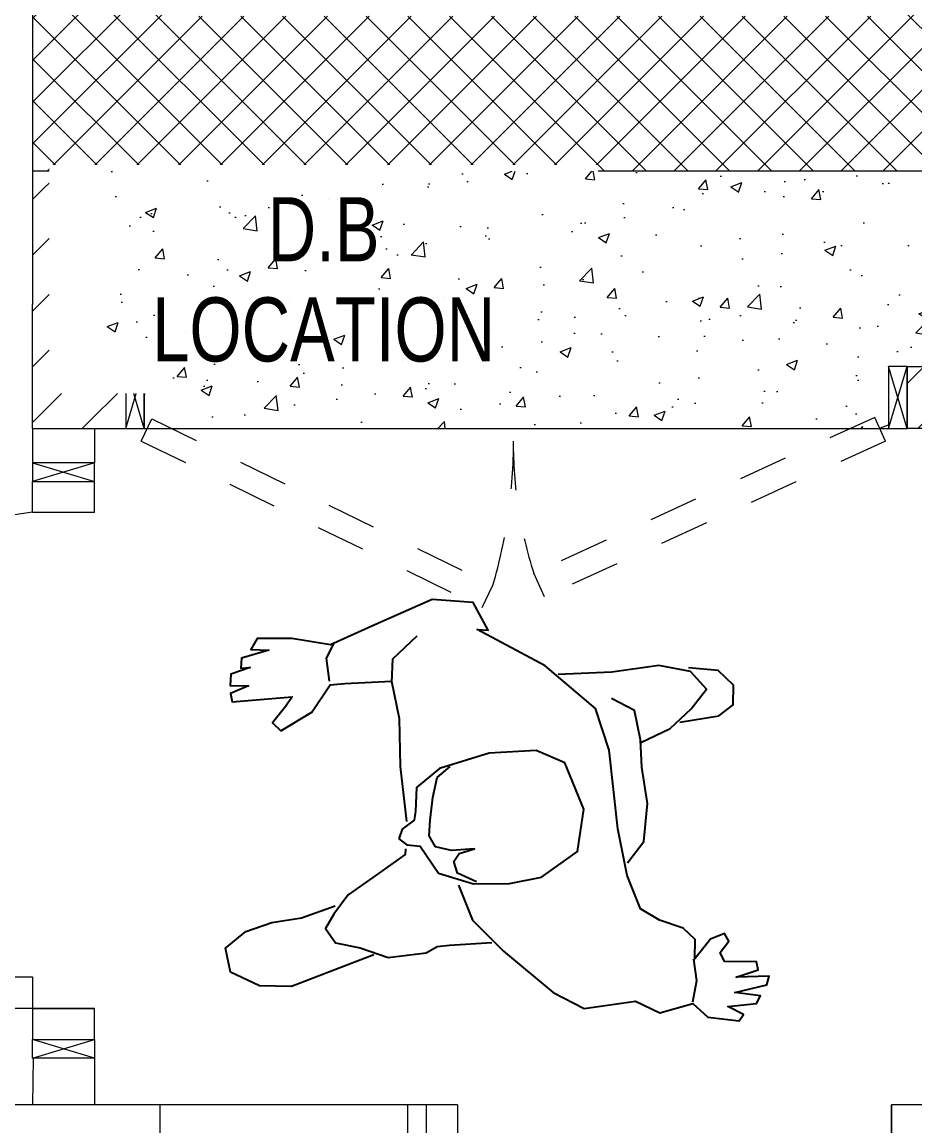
# Model space of a CAD drawing. Header units: millimetres. Extents: x -18512 to 101824, y -95768 to 52898.
# Drawn here: x 20041 to 21480, y -53502 to -51722 of the extents above; entities that cross this region are included whole.
import ezdxf

# ---------------------------------------------------------------- set-up
doc = ezdxf.new("R2010")
doc.units = ezdxf.units.MM
doc.header["$LTSCALE"] = 25
doc.linetypes.add('Dash', pattern=[6.35, 3.175, -3.175])
doc.layers.get('0').update_dxf_attribs({"color": 254, "lineweight": 0})
for name, color, linetype, lineweight in [('A-AREA-IDEN', 2, 'Continuous', 9), ('A-DOOR', 31, 'Continuous', 18), ('Archi-frame', 253, 'Continuous', 9), ('hatch', 252, 'Continuous', 0), ('I-WALL', 2, 'Continuous', 9)]:
    doc.layers.add(name, color=color, linetype=linetype, lineweight=lineweight)
doc.layers.add('AR WALL HATCH', color=8, linetype='Continuous')
doc.layers.add('WD-PEOPLE', color=8, linetype='Continuous')
doc.styles.add('Arial_1', font='arial.ttf', dxfattribs={"width": 0.75, "height": 118.023952})
pattern_1 = [(45, (15109.02, 35539.32), (-44.90128, 44.90128), [])]

# ---------------------------------------------------------------- blocks, each defined once
blk = doc.blocks.new('E  Naga_Single-Panel2 - NAGA-Storage_ DB _WD12_-8925124-GROUND FLOOR PLAN')
at = {"layer": 'A-DOOR', "lineweight": 18}
for p, q in [((350, 749.7), (299, 749.7)), ((299, 749.7), (299, 50)), ((350, 50), (350, 749.7)), ((-350, 50), (-400, 50)), ((-350, -50), (-350, 50)), ((299, 50), (350, 50)), ((350, -50), (350, 50)), ((350, 50), (400, 50)), ((350, 50), (350, -50)), ((-350, -50), (-400, -50)), ((400, -50), (350, -50))]:
    blk.add_line(p, q, dxfattribs=at)
at = {"layer": 'A-DOOR'}
blk.add_arc((350, 50), 700, 94.1781, 180, dxfattribs=at)
blk = doc.blocks.new('A$C777636C6')
for points in [[(0.2125, 0.6175), (0.2142, 0.6672), (0.2039, 0.6878), (0.1799, 0.693), (0.1577, 0.6775), (0.1474, 0.6415)], [(0.3599, 0.3036), (0.4062, 0.3122), (0.4524, 0.3431), (0.5159, 0.3945), (0.5433, 0.4288), (0.5467, 0.494), (0.5673, 0.5214), (0.5638, 0.5643), (0.5844, 0.5798), (0.5964, 0.6175), (0.5896, 0.6244), (0.5758, 0.6072), (0.5793, 0.6432), (0.5707, 0.6501), (0.5604, 0.6192), (0.5587, 0.6604), (0.5484, 0.6655), (0.5416, 0.6244), (0.5381, 0.6535), (0.5279, 0.6535), (0.5193, 0.6141), (0.5073, 0.6106), (0.4953, 0.6244), (0.485, 0.6209), (0.4884, 0.6021), (0.509, 0.578), (0.485, 0.5832), (0.4679, 0.5712), (0.4524, 0.5437), (0.4336, 0.5232), (0.389, 0.5146), (0.3291, 0.5146), (0.2297, 0.5232), (0.1748, 0.5163), (0.1097, 0.4648), (0.048, 0.3894), (0.0514, 0.4031), (0.0137, 0.3911), (0, 0.3413), (0.0171, 0.2642), (0.0308, 0.2041), (0.0137, 0.1578), (0.0051, 0.1149), (0.0171, 0.1046), (0.0223, 0.1269), (0.0257, 0.0909), (0.0377, 0.0875), (0.0394, 0.0995), (0.0428, 0.0738), (0.0566, 0.0703), (0.0617, 0.0926), (0.0668, 0.0686), (0.0771, 0.0686), (0.0857, 0.1441), (0.096, 0.1338), (0.1131, 0.1132), (0.1251, 0.1218), (0.1097, 0.1647), (0.0805, 0.1938), (0.0823, 0.2127), (0.0908, 0.271), (0.1388, 0.271), (0.1988, 0.2607), (0.2683, 0.2547)], [(0.2279, 0.5643), (0.2177, 0.6038), (0.1988, 0.6347), (0.1782, 0.6587), (0.1525, 0.6432), (0.1371, 0.6055), (0.1337, 0.5455), (0.1234, 0.4786)], [(0.509, 0.5763), (0.5364, 0.5746), (0.5621, 0.5643)], [(0.3736, 0.518), (0.3513, 0.5437), (0.3051, 0.5575), (0.2588, 0.5592), (0.2245, 0.5643), (0.1868, 0.5643), (0.1662, 0.5386)], [(0.36, 0.3268), (0.3445, 0.3053), (0.3291, 0.3036), (0.3205, 0.3122), (0.3188, 0.3322), (0.3153, 0.3036), (0.3068, 0.2847), (0.2913, 0.2796), (0.2725, 0.2847), (0.2451, 0.2933), (0.2211, 0.3036), (0.2108, 0.3225)], [(0.3018, 0.2471), (0.3085, 0.2453), (0.3256, 0.2075), (0.3445, 0.1647), (0.365, 0.1424), (0.3805, 0.1286), (0.401, 0.1372), (0.413, 0.1664), (0.4319, 0.199), (0.4353, 0.247), (0.4302, 0.2624), (0.4319, 0.2779), (0.4387, 0.331)], [(0.0925, 0.271), (0.0634, 0.2779), (0.0411, 0.3139)], [(0.0291, 0.2093), (0.0463, 0.1955), (0.0754, 0.1938)], [(0.425, 0.1818), (0.4439, 0.072), (0.4353, 0.0326), (0.4113, 0), (0.3805, 0), (0.365, 0.0292), (0.3599, 0.0635), (0.3616, 0.1012), (0.3548, 0.1458)]]:
    blk.add_lwpolyline(points)
blk.add_lwpolyline([(0.2879, 0.2412), (0.297, 0.2498), (0.3021, 0.2659), (0.3399, 0.2819), (0.3616, 0.3225), (0.3702, 0.3671), (0.3702, 0.4082), (0.3472, 0.4592), (0.2964, 0.4775), (0.2343, 0.4654), (0.212, 0.4328), (0.2039, 0.3739), (0.2108, 0.3087), (0.2285, 0.2756), (0.2576, 0.2688), (0.2684, 0.2648), (0.2765, 0.2476)], close=True)

msp = doc.modelspace()

# ---------------------------------------------------------------- hatches: boundary and pattern name
at = {"layer": 'AR WALL HATCH', "lineweight": 5, "ltscale": 25}
h = msp.add_hatch(dxfattribs=at)
h.set_pattern_fill('ANSI37', color=256, scale=15, style=0)
h.set_pattern_definition([(45, (15109.02, 35539.32), (-33.67596, 33.67596), []), (135, (15109.02, 35539.32), (-33.67596, -33.67596), [])])
h.paths.add_polyline_path([(18638.1, -50422.4), (18638.1, -50672.4), (18408.1, -50672.4), (18408.1, -50372.4), (18638.1, -50372.4)])
h.paths.add_polyline_path([(19428.6, -50422.4), (19428.6, -50672.4), (20058.1, -50672.4), (20058.1, -51962.4), (21558.1, -51962.4), (21558.1, -51291.7), (21658.1, -51291.7), (21696.4, -51291.6), (21758.1, -51291.6), (21758.1, -51192.4), (21558.1, -51192.4), (21558.1, -50372.4), (21388.1, -50372.4), (21388.1, -50672.4), (21458.1, -50672.4), (21458.1, -51712.4), (20308.1, -51712.4), (20308.1, -50672.4), (20388.1, -50672.4), (20388.1, -50372.4), (19538.1, -50372.4), (19538.1, -50422.4)])
h.paths.add_polyline_path([(18728.6, -50672.4), (18728.6, -50422.4), (18638.1, -50422.4), (18638.1, -50672.4)])
h = msp.add_hatch(dxfattribs=at)
h.set_pattern_fill('ANSI31', color=256, scale=20, style=0)
h.set_pattern_definition(pattern_1)
h.paths.add_polyline_path([(20058.1, -51962.4), (20158.1, -51962.4), (20158.1, -52277.4), (20058.1, -52277.4), (20058.1, -51982.4)], flags=0)
h = msp.add_hatch(dxfattribs=at)
h.set_pattern_fill('ANSI31', color=256, scale=20, style=0)
h.set_pattern_definition(pattern_1)
h.paths.add_polyline_path([(21468.1, -52277.4), (21558.1, -52277.4), (21558.1, -52377.4), (21468.1, -52377.4), (21468.1, -52327.4)])
h.paths.add_polyline_path([(20158.1, -52277.4), (20208.1, -52277.4), (20208.1, -52377.4), (20058.1, -52377.4), (20058.1, -52277.4)])

# ---------------------------------------------------------------- linework, layer by layer
at = {"layer": 'A-DOOR', "lineweight": 18}
for p, q in [((20233.1, -52397.4), (20250.5, -52361.8)), ((21433.1, -52397.4), (21415.7, -52359.3)), ((20058.1, -52512.4), (20058.1, -52462.4)), ((20158.1, -52512.4), (20158.1, -52462.4)), ((20158.1, -52512.4), (20058.1, -52512.4)), ((19358.4, -53261.4), (20058.1, -53261.4)), ((20058.1, -53261.4), (20058.1, -53312.4)), ((20058.1, -53312.4), (19358.4, -53312.4)), ((20158.1, -53312.4), (20058.1, -53312.4)), ((20058.1, -53312.4), (20058.1, -53362.4)), ((20058.1, -53312.4), (20158.1, -53312.4)), ((20158.1, -53362.4, 0), (20158.1, -53312.4, 0))]:
    msp.add_line(p, q, dxfattribs=at)
at = {"layer": 'A-DOOR'}
msp.add_arc((20152.3, -53300), 793.3, 96.8206, 177.2053, dxfattribs=at)
at = {"layer": 'Archi-frame', "color": 252}
for points in [[(20208.1, -52377.4), (20238.1, -52377.4), (20238.1, -52277.4), (20208.1, -52277.4)], [(21438.1, -52377.4), (21468.1, -52377.4), (21468.1, -52277.4), (21438.1, -52277.4)], [(20158.1, -52432.4), (20058.1, -52432.4), (20058.1, -52462.4), (20158.1, -52462.4)], [(20158.1, -53392.4), (20058.1, -53392.4), (20058.1, -53362.4), (20158.1, -53362.4)]]:
    msp.add_lwpolyline(points, close=True, dxfattribs=at)
for points in [[(20208.1, -52377.4), (20238.1, -52277.4)], [(20238.1, -52377.4), (20208.1, -52277.4)], [(21438.1, -52377.4), (21468.1, -52277.4)], [(21468.1, -52377.4), (21438.1, -52277.4)], [(20058.1, -52432.4), (20158.1, -52462.4)], [(20158.1, -52432.4), (20058.1, -52462.4)], [(20058.1, -53392.4), (20158.1, -53362.4)], [(20158.1, -53392.4), (20058.1, -53362.4)]]:
    msp.add_lwpolyline(points, dxfattribs=at)
at = {"layer": 'hatch', "linetype": 'Dash', "lineweight": 9}
for p, q in [((20250.5, -52361.8), (20800.2, -52630)), ((21415.7, -52359.3), (20866, -52610.6)), ((20233.1, -52397.4), (20782.8, -52665.6)), ((21433.1, -52397.4), (20883.4, -52648.6)), ((20883.4, -52648.6), (20866, -52610.6)), ((20782.8, -52665.6), (20800.2, -52630))]:
    msp.add_line(p, q, dxfattribs=at)
at = {"layer": 'hatch', "ltscale": 25}
msp.add_lwpolyline([(20238.1, -52377.4), (21438.1, -52377.4)], dxfattribs=at)
at = {"layer": 'hatch', "linetype": 'Dash', "lineweight": 9}
for centre, radius, start, end in [((20001.2, -52397.4), 832.2, 343.763, 0), ((21534.2, -52397.4), 701.4, 180, 197.6967)]:
    msp.add_arc(centre, radius, start, end, dxfattribs=at)
at = {"layer": 'I-WALL'}
for p, q in [((20058.1, -50672.4), (20058.1, -52177.4)), ((21558.2, -51962.4), (20058.1, -51962.4)), ((20158.1, -51962.4), (20158.1, -52277.4)), ((20058.1, -52377.4), (20058.1, -52177.4)), ((20058.1, -52177.4), (20058.1, -52177.4)), ((20158.1, -52277.4), (20208.1, -52277.4)), ((20208.1, -52277.4), (20208.1, -52377.4)), ((20238.1, -52277.4), (20238.1, -52377.4)), ((21468.1, -52277.4), (21468.1, -52377.4)), ((21468.1, -52277.4), (21558.1, -52277.4)), ((20058.1, -52377.4), (20208.1, -52377.4)), ((20058.1, -52377.4), (20058.1, -52432.4)), ((20158.1, -52377.4), (20158.1, -52432.4)), ((21558.3, -52377.3), (21468.1, -52377.4)), ((20158.1, -52432.4), (20058.1, -52432.4)), ((20058.8, -53392.1), (20058.1, -53467.4)), ((20158.1, -53392.4), (20058.1, -53392.4)), ((20158.1, -53392.4), (20158.1, -53467.4)), ((20263.4, -53467.4), (16888.1, -53467.4)), ((20263.4, -53467.4), (20263.4, -53517.4)), ((20692.8, -53467.4), (20263.4, -53467.4)), ((20662.8, -53717.4), (20662.8, -53467.4)), ((20692.8, -53717.4), (20692.8, -53467.4))]:
    msp.add_line(p, q, dxfattribs=at)

# ---------------------------------------------------------------- block references
at = {"layer": 'A-DOOR', "xscale": -1, "rotation": 180}
msp.add_blockref('E  Naga_Single-Panel2 - NAGA-Storage_ DB _WD12_-8925124-GROUND FLOOR PLAN', (21092.8, -53517.4), dxfattribs=at)
at = {"layer": 'WD-PEOPLE', "xscale": 1278.142310049473, "yscale": 1278.142310049473, "zscale": 1278.142310049473, "rotation": 281.226643012678}
msp.add_blockref('A$C777636C6', (20274.5, -52738), dxfattribs=at)

# ---------------------------------------------------------------- next in the draw order: texts
at = {"layer": 'A-AREA-IDEN', "insert": (20527.2, -52004.3), "char_height": 103.27, "width": 781.2, "attachment_point": 2, "line_spacing_factor": 0.938532, "style": 'Arial_1', "bg_fill": 2}
msp.add_mtext('D.B\\PLOCATION', dxfattribs=at)

# ---------------------------------------------------------------- next in the draw order: hatches: boundary and pattern name
at = {"layer": 'hatch', "ltscale": 25}
h = msp.add_hatch(dxfattribs=at)
h.set_pattern_fill('AR-CONC', color=256, angle=360)
h.set_pattern_definition([(50, (15139.02, 31993.55), (182.18467, -15.93909), [19.05, -209.55]), (355, (15139.02, 31993.55), (-35.24342, 191.05685), [15.24, -167.6406]), (100.45144, (15154.2, 31992.23), (146.94125, 175.11775), [16.19, -178.09024]), (46.1842, (15139.02, 32044.35), (271.07904, -42.0423), [28.575, -314.325]), (96.63556, (15161.6, 32040.85), (237.4041, 247.4261), [24.285, -267.1356]), (351.18415, (15139.02, 32044.35), (237.4041, 247.4261), [22.86, -251.4597]), (21, (15164.42, 32031.65), (151.6144, -102.2652), [19.05, -209.55]), (326, (15164.42, 32031.65), (61.80203, 184.18797), [15.24, -167.64]), (71.45144, (15177.05, 32023.13), (213.41642, 81.92277), [16.19, -178.08994]), (37.5, (15139.02, 31993.554), (3.088603, 84.55504), [0, -165.608, 0, -170.18, 0, -168.275]), (7.5, (15139.02, 31993.55), (66.81966, 100.18057), [0, -97.028, 0, -161.798, 0, -64.135]), (327.5, (15082.38, 31993.554), (135.590595, -5.728744), [0, -63.5, 0, -198.12, 0, -262.89]), (317.5, (15056.98, 31993.55), (148.12918, 25.42649), [0, -82.55, 0, -131.572, 0, -186.69])])
h.paths.add_polyline_path([(21558.1, -51962.4), (20158.1, -51962.4), (20158.1, -52277.4), (20238.1, -52277.4), (20237.5, -52377.4), (21438.1, -52377.4), (21438.1, -52277.4), (21558.1, -52277.4)])

doc.saveas('drawing.dxf')
